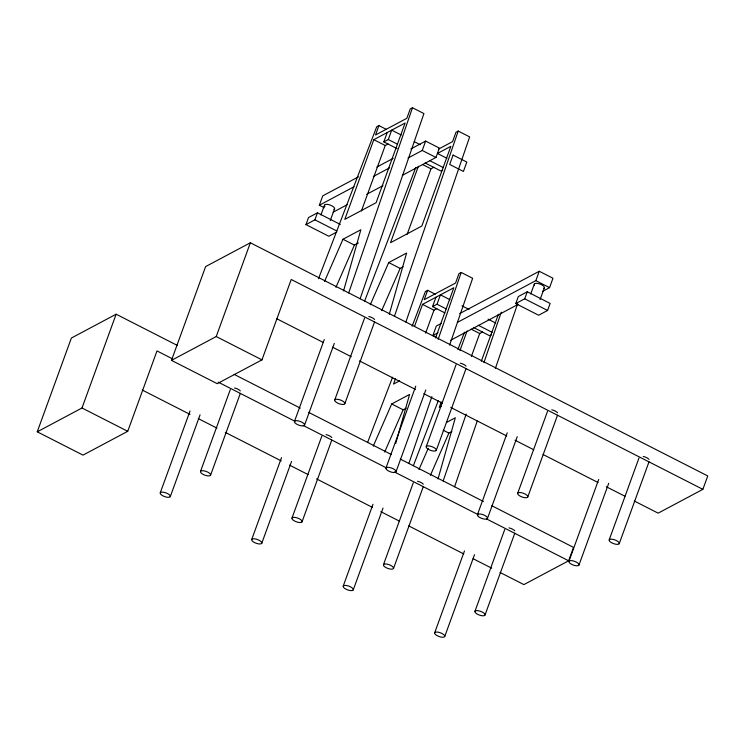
<?xml version="1.0" encoding="UTF-8"?>
<svg xmlns="http://www.w3.org/2000/svg" width="745" height="745" viewBox="0 0 745 745"><rect width="100%" height="100%" fill="white"/><g stroke="black" fill="none" stroke-linecap="round" stroke-linejoin="round"><path stroke-width="1.12" d="M343.557 290.913L360.869 229.721L342.979 239.247L324.513 281.48M389.3 314.232L406.612 253.039L388.713 262.566L370.256 304.798M395.744 443.387L409.592 394.431L391.693 403.958L373.236 446.19M438.023 478.942L455.335 417.749L446.385 422.517M348.697 292.906L412.488 107.746L423.924 113.575L360.133 298.736M394.44 316.225L458.222 131.064L469.657 136.894L405.876 322.054M438.181 339.292L461.211 272.456L472.637 278.285L449.617 345.121M408.856 463.446L431.877 396.61M443.163 480.935L466.184 414.099M483.924 362.61L501.283 312.202M454.59 486.764L477.238 421.027M495.36 368.43L517.626 303.792M172.542 358.857L156.99 350.932L127.73 431.308L82.993 455.121L37.25 431.802L71.38 338.034L116.127 314.213L177.18 345.345M37.25 431.802L81.997 407.99L116.127 314.213M702.87 489.344L291.221 279.487L261.97 359.863L217.223 383.675L171.48 360.356L205.611 266.589L250.357 242.777L707.75 475.953L702.87 489.344L658.133 513.156L634.284 501.003M171.48 360.356L216.227 336.544L250.357 242.777M160.259 492.818L190.04 410.989M170.279 496.645A5.373 1.984 20 0 0 163.537 492.231A5.373 1.984 20 0 0 161.991 495.323A5.373 1.984 20 0 0 170.279 496.645L200.07 414.816M200.526 471.389L230.307 389.56M210.556 475.217A5.373 1.984 20 0 0 203.804 470.803A5.373 1.984 20 0 0 202.258 473.894A5.373 1.984 20 0 0 210.556 475.217L240.337 393.388M336.777 232.021L328.824 236.258L305.953 224.599L308.514 217.559L317.463 212.8L340.335 224.459M324.224 207.734L319.326 205.229L322.743 195.851L358.466 176.844M305.953 224.599L314.902 219.831L317.463 212.8M320.927 214.951L324.466 205.21M330.286 220.576L334.617 208.675M373.804 139.669L344.795 219.375L376.113 202.705L405.131 123L373.804 139.669L385.24 145.499L388.117 143.971M386.553 129.49L378.926 125.607L375.517 134.985L406.835 118.306L410.244 108.938L412.488 107.746M397.197 148.721L383.815 141.904L387.232 132.526M361.399 211.012L385.24 145.499M383.815 141.904L388.294 139.52L391.702 130.142L401.229 135.003M294.489 421.381L324.271 339.552M251.736 539.454L281.517 457.626M304.519 425.209A5.373 1.984 20 0 0 297.767 420.785A5.373 1.984 20 0 0 296.221 423.886A5.373 1.984 20 0 0 304.519 425.209L334.3 343.38M261.765 543.282A5.373 1.984 20 0 0 255.013 538.868A5.373 1.984 20 0 0 253.468 541.96A5.373 1.984 20 0 0 261.765 543.282L291.546 461.453M407.971 158.052L422.238 150.462L425.656 141.084L439.373 148.078L435.965 157.456L402.337 175.354M418.355 166.265L390.538 242.693L421.856 226.024L450.865 146.318L437.445 153.461L446.972 158.322M334.756 399.944L364.547 318.115M292.003 518.026L321.793 436.188M344.786 403.771A5.373 1.984 20 0 0 338.044 399.357A5.373 1.984 20 0 0 336.498 402.449A5.373 1.984 20 0 0 344.786 403.771L374.567 321.942M302.032 521.854A5.373 1.984 20 0 0 295.281 517.43A5.373 1.984 20 0 0 293.735 520.532A5.373 1.984 20 0 0 302.032 521.854L331.814 440.016M407.133 234.33L430.983 168.817L433.86 167.28M395.502 378.628L393.518 384.085L399.581 380.863M414.583 326.217L422.527 304.379L453.854 287.71L435.574 337.941M435.276 294.201L427.649 290.317L424.231 299.695L455.558 283.026L458.967 273.648L461.211 272.456M444.886 312.909L432.538 306.614L435.955 297.236M425.619 333.136L433.963 310.209L436.84 308.681M432.538 306.614L437.017 304.23L440.425 294.852L449.952 299.714M435.872 336.917L432.929 335.418L436.346 326.04L441.282 323.414M385.966 468.018L415.757 386.18M343.212 586.091L372.994 504.263M395.995 471.846A5.373 1.984 20 0 0 389.244 467.422A5.373 1.984 20 0 0 387.707 470.514A5.373 1.984 20 0 0 395.995 471.846L425.777 390.007M353.242 589.919A5.373 1.984 20 0 0 346.49 585.505A5.373 1.984 20 0 0 344.944 588.597A5.373 1.984 20 0 0 353.242 589.919L383.023 508.09M441.245 401.946L439.261 407.403L441.282 406.332M459.926 350.625L467.078 330.976M426.242 446.581L456.024 364.752M383.479 564.654L413.27 482.825M436.263 450.408A5.373 1.984 20 0 0 429.52 445.994A5.373 1.984 20 0 0 427.975 449.086A5.373 1.984 20 0 0 436.263 450.408L466.053 368.579M393.509 568.482A5.373 1.984 20 0 0 386.767 564.067A5.373 1.984 20 0 0 385.221 567.159A5.373 1.984 20 0 0 393.509 568.482L423.29 486.653M471.362 356.455L479.706 333.527L482.583 332M481.307 361.251L498.396 314.306M515.754 303.578L518.315 296.547L527.264 291.779L550.136 303.438L547.575 310.469L538.626 315.237L515.754 303.578L524.704 298.81L527.264 291.779M530.729 293.93L534.267 284.199M457.383 322.399L535.841 280.642L539.259 271.264L552.976 278.257L549.568 287.635L542.435 291.435M540.088 299.555L544.427 287.654M477.443 514.646L507.233 432.817M434.689 632.729L464.48 550.89M487.472 518.473A5.373 1.984 20 0 0 480.73 514.059A5.373 1.984 20 0 0 479.184 517.151A5.373 1.984 20 0 0 487.472 518.473L517.254 436.644M444.718 636.556A5.373 1.984 20 0 0 437.967 632.132A5.373 1.984 20 0 0 436.421 635.234A5.373 1.984 20 0 0 444.718 636.556L474.5 554.718M517.719 493.218L547.5 411.389M474.965 611.291L504.747 529.462M527.739 497.045A5.373 1.984 20 0 0 520.997 492.622A5.373 1.984 20 0 0 519.451 495.723A5.373 1.984 20 0 0 527.739 497.045L557.53 415.216M484.986 615.119A5.373 1.984 20 0 0 478.243 610.704A5.373 1.984 20 0 0 476.698 613.796A5.373 1.984 20 0 0 484.986 615.119L514.767 533.29M500.044 572.439L523.893 584.601L568.64 560.789L573.52 547.389L491.765 505.715M568.929 561.283L598.71 479.454M578.949 565.11A5.373 1.984 20 0 0 572.207 560.696A5.373 1.984 20 0 0 570.661 563.788A5.373 1.984 20 0 0 578.949 565.11L608.74 483.282M609.196 539.855L638.977 458.017M619.225 543.682A5.373 1.984 20 0 0 612.474 539.259A5.373 1.984 20 0 0 610.928 542.351A5.373 1.984 20 0 0 619.225 543.682L649.007 461.844M318.497 278.732L376.691 126.79L378.926 125.607M364.659 300.971L415.775 167.476M367.639 442.362L392.578 377.24M412.115 326.236L425.414 291.509L427.649 290.317M413.382 465.681L438.311 400.559M457.849 349.554L464.498 332.186M335.948 287.309L354.406 245.077L358.392 242.963M381.682 310.628L400.149 268.396L403.129 266.803M384.671 452.019L403.129 409.787L406.118 408.204M418.969 469.508L428.207 448.388M430.405 475.338L448.872 433.106L451.852 431.513M376.84 167.066L393.174 158.368M410.849 148.963L425.656 141.084M458.222 131.064L455.987 132.247L452.578 141.625L438.87 148.925M319.326 205.229L353.968 186.79M373.329 176.491L389.635 167.811M333.052 212.232L347.319 204.633M366.67 194.333L382.977 185.654M442.781 170.093L440.993 171.052L425.078 162.941M459.637 313.636L539.259 271.264M432.929 335.418L438.023 332.698M450.725 340.242L517.98 304.444M491.504 334.803L489.716 335.762L473.801 327.651M414.239 141.634L420.292 144.716M422.238 150.462L435.965 157.456M388.294 139.52L397.551 144.241M429.558 160.557L443.48 167.653M422.406 164.44L430.983 168.817M535.841 280.642L549.568 287.635M524.704 298.81L547.575 310.469M314.902 219.831L336.777 230.987M342.979 239.247L354.406 245.077M388.713 262.566L400.149 268.396M461.947 305.832L469.015 309.426M488.068 319.139L495.695 323.032M437.017 304.23L446.274 308.952M478.281 325.267L492.203 332.363M422.527 304.379L433.963 310.209M471.129 329.16L479.706 333.527M276.544 318.627L323.209 342.421M332.54 347.179L351.202 356.687M359.5 360.915L415.496 389.467M423.793 393.695L442.456 403.213M450.753 407.44L506.74 435.983M515.037 440.211L533.699 449.729M543.03 454.487L597.993 482.499M606.281 486.727L624.953 496.245M391.693 403.958L403.129 409.787M443.154 430.191L448.872 433.106M216.227 336.544L261.97 359.863M234.098 374.353L300.319 408.12M308.598 412.339L391.386 454.543M400.279 459.078L483.486 501.497M218.164 382.12L294.899 421.232M303.196 425.46L386.143 467.748M394.44 471.976L478.43 514.795M486.727 519.023L568.64 560.789M142.314 390.073L190.012 414.388M198.31 418.615L216.972 428.133M225.269 432.361L281.256 460.904M289.554 465.131L308.216 474.649M316.513 478.877L372.509 507.42M380.807 511.657L399.469 521.165M408.8 525.923L463.753 553.945M473.084 558.694L491.756 568.212M81.997 407.99L127.73 431.308M234.573 387.987A5.373 1.984 20 0 1 240.337 390.929M326.049 434.624A5.373 1.984 20 0 1 331.823 437.557M417.535 481.251A5.373 1.984 20 0 1 423.3 484.194M509.012 527.888A5.373 1.984 20 0 1 514.776 530.831M643.242 456.452A5.373 1.984 20 0 1 649.007 459.386M551.766 409.815A5.373 1.984 20 0 1 557.53 412.749M460.289 363.178A5.373 1.984 20 0 1 466.053 366.121M368.812 316.541A5.373 1.984 20 0 1 374.577 319.484M534.528 285.121A5.373 1.984 20 0 1 540.125 284.096A5.373 1.984 20 0 1 543.44 288.436M324.922 206.402A5.373 1.984 20 0 1 329.83 204.94A5.373 1.984 20 0 1 333.9 209.373M453.1 155.072L449.682 164.449L463.409 171.443L466.817 162.065L453.1 155.072"/></g></svg>
